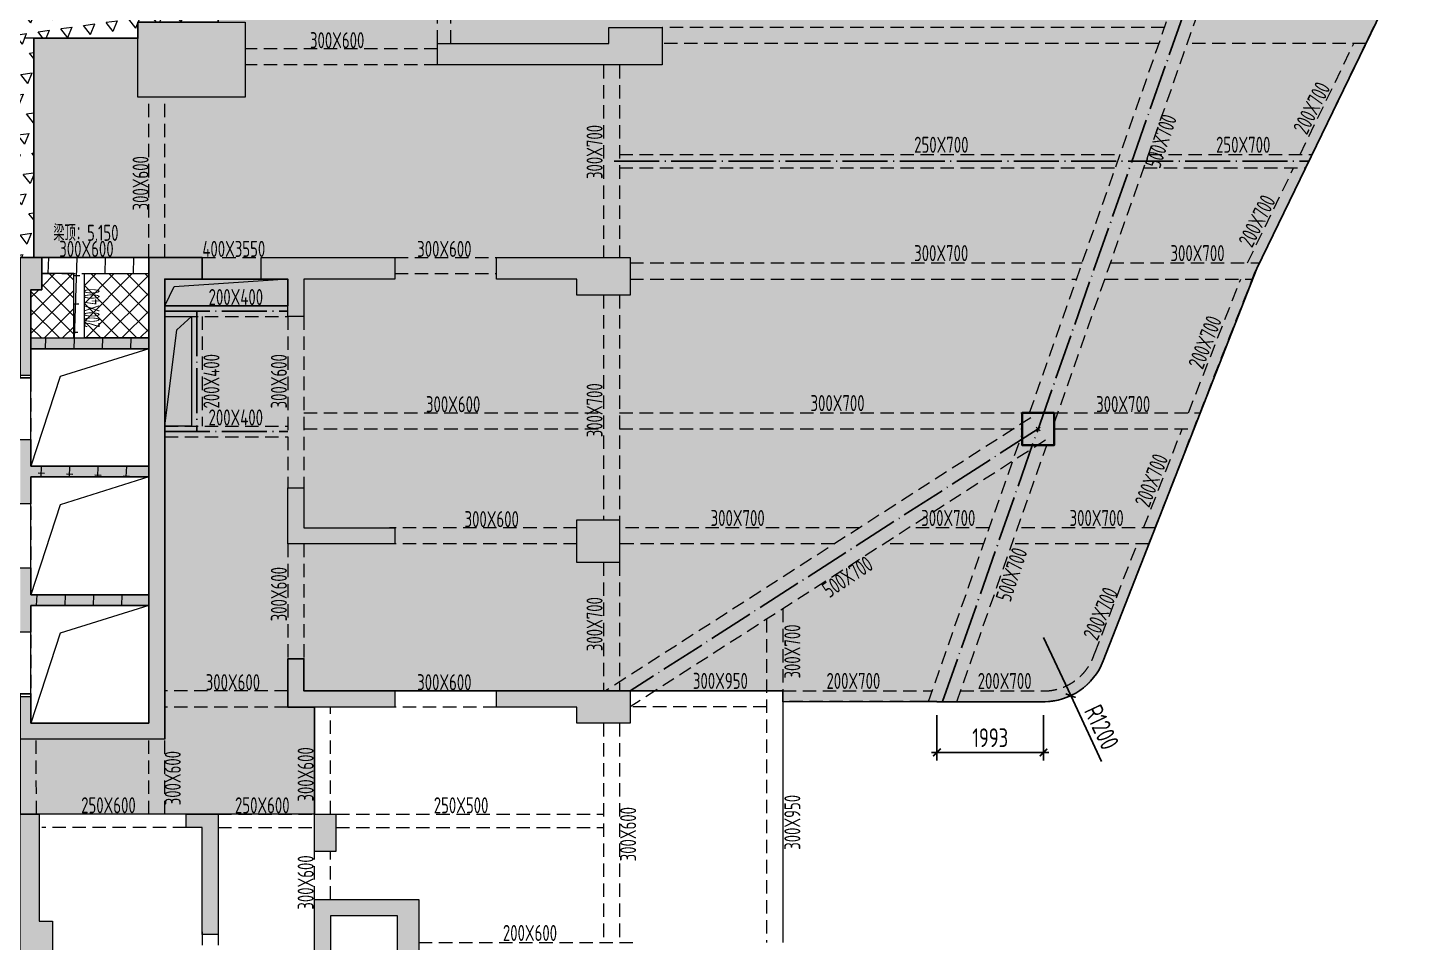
# Model space of a CAD drawing. Header units: millimetres. Extents: x 1089227 to 13101469, y 618865 to 10240562.
# Drawn here: x 7434699 to 7460434, y 5232929 to 5250029 of the extents above; entities that cross this region are included whole.
import ezdxf

# ---------------------------------------------------------------- set-up
doc = ezdxf.new("R2010")
doc.units = ezdxf.units.MM
doc.header["$LTSCALE"] = 1000
doc.header["$PDMODE"] = 3
doc.header["$PDSIZE"] = 200
doc.linetypes.add('GB_DASHDOT3', pattern=[1.0675, 0.84, -0.105, 0.0175, -0.105])
doc.linetypes.add('HIDDEN', pattern=[0.375, 0.25, -0.125])
doc.layers.get('0').update_dxf_attribs({"linetype": 'CONTINUOUS'})
doc.layers.get('Defpoints').update_dxf_attribs({"linetype": 'CONTINUOUS'})
for name, color, linetype in [('C-H', 8, 'CONTINUOUS'), ('DIM', 3, 'CONTINUOUS'), ('S-BEAM-TEXT-DD', 7, 'CONTINUOUS'), ('S-GRID-DE', 11, 'GB_DASHDOT3'), ('单形心', 4, 'CONTINUOUS'), ('降板范围', 7, 'CONTINUOUS')]:
    doc.layers.add(name, color=color, linetype=linetype)
for name, color, linetype, lineweight in [('S-BEAM-DASH', 4, 'HIDDEN', 0), ('S-BEAM-SE-DASH', 3, 'HIDDEN', 0), ('S-COLU', 30, 'CONTINUOUS', 0), ('S-HOLE', 11, 'CONTINUOUS', 0), ('S-SLAB', 160, 'CONTINUOUS', 0), ('S-SLAB-HATCH', 73, 'CONTINUOUS', 0), ('S-WALL', 31, 'CONTINUOUS', 0)]:
    doc.layers.add(name, color=color, linetype=linetype, lineweight=lineweight)
doc.styles.add('TSSD_Dimension', font='tssdeng.shx', dxfattribs={"width": 0.75, "bigfont": 'Hztxt.shx'})
doc.styles.add('TSSD_Rein', font='tssdeng.shx', dxfattribs={"width": 0.7, "bigfont": 'hztxt.shx'})
doc.dimstyles.new('TSSD_100_100', dxfattribs={"dimtxt": 350, "dimasz": 100, "dimexe": 150, "dimexo": 250, "dimgap": 100, "dimtad": 1, "dimdec": 0, "dimzin": 0, "dimdsep": 46, "dimtxsty": 'TSSD_Dimension', "dimblk": 'ARCHTICK', "dimblk1": 'ARCHTICK', "dimblk2": 'ARCHTICK', "dimcen": 0, "dimdle": 100, "dimclrt": 7, "dimadec": 0, "dimazin": 0, "dimtfac": 1, "dimtdec": 0, "dimtix": 1, "dimtmove": 2, "dimatfit": 3, "dimfxl": 0, "dimtolj": 1, "dimtzin": 0, "dimarcsym": 0})

# ---------------------------------------------------------------- blocks, each defined once
blk = doc.blocks.new('QZ-TL-0808')
at = {"layer": 'C-H'}
for points in [[(19300.02810977306, 25100.01574504562), (21300.02810977306, 25100.01574504562), (21300.02810977306, 23700.01574504562), (19300.02810977306, 23700.01574504562)], [(24900.02810977306, 24300.01574504562), (24900.02810977306, 24700.01574504562), (28100.02810977306, 24700.01574504562), (28100.02810977306, 25000.01574504562), (29100.02810977306, 25000.01574504562), (29100.02810977306, 24300.01574504562)], [(19800.02810977306, 20300.01574504562), (20500.02810977306, 20300.01574504562), (20500.02810977306, 20700.01574504562), (19500.02810977306, 20700.01574504562), (19500.02810977306, 19198.01574504562), (17300.02810977306, 19198.01574504562), (17300.02810977306, 20100.01574504562), (17500.02810977306, 20100.01574504562), (17500.02810977306, 20700.01574504562), (17100.02810977306, 20700.01574504562), (17100.02810977306, 18499.53918254562), (17300.02810977306, 18499.53918254562), (17300.02810977306, 18998.01574504562), (19500.02810977306, 18998.01574504562), (19500.02810977306, 16800.01574504562), (17300.02810977306, 16800.01574504562), (17300.02810977306, 17300.36730754562), (17100.02810977306, 17300.01574504562), (17100.02810977306, 16101.01574504562), (17300.02810977306, 16101.01574504562), (17300.02810977306, 16600.01574504562), (19500.02810977306, 16600.01574504562), (19500.02810977306, 14400.01574504562), (17300.02810977306, 14400.01574504562), (17300.02810977306, 14900.20324504562), (17100.02810977306, 14900.20324504562), (17100.02810977306, 13699.53918254562), (17300.02810977306, 13701.01574504562), (17300.02810977306, 14200.01574504562), (19500.02810977306, 14200.01574504562), (19500.02810977306, 12000.01574504562), (17300.02810977306, 12000.01574504562), (17300.02810977306, 12500.01574504562), (17100.02810977306, 12500.01574504562), (17100.02810977306, 11700.01574504562), (19800.02810977306, 11700.01574504562)], [(22100.02810977306, 19600.01574504562), (22100.02810977306, 20300.01574504562), (21600.02810977306, 20300.01574504562), (21600.02810977306, 20700.01574504562), (24100.23123477306, 20700.01574504562), (24100.23123477306, 20300.01574504562), (22400.02810977306, 20300.01574504562), (22400.02810977306, 19600.01574504562)], [(26000.02810977306, 20700.01574504562), (28500.23123477306, 20700.01574504562), (28500.23123477306, 20000.01574504562), (27500.23123477306, 20000.01574504562), (27500.23123477306, 20300.01574504562), (26000.02810977306, 20300.01574504562)], [(22100.02810977306, 15349.35949504562), (22100.02810977306, 16399.35949504562), (22400.02810977306, 16399.35949504562), (22400.02810977306, 15649.35949504562), (24100.23123477306, 15649.35949504562), (24100.23123477306, 15349.35949504562)], [(27500.23123477306, 15800.35949504562), (28300.23123477306, 15800.35949504562), (28300.23123477306, 15000.35949504562), (27500.23123477306, 15000.35949504562)], [(22100.02810977306, 12300.01574504562), (22100.02810977306, 13200.01574504562), (22400.02810977306, 13200.01574504562), (22400.02810977306, 12600.01574504562), (24100.23123477306, 12600.01574504562), (24100.23123477306, 12300.01574504562)], [(26000.23123477306, 12600.01574504562), (28500.23123477306, 12600.01574504562), (28500.23123477306, 12000.01574504562), (27500.23123477306, 12000.01574504562), (27500.23123477306, 12300.01574504562), (26000.23123477306, 12300.01574504562)], [(17700.02810977306, 8300.031370045617), (17450.02810977306, 8300.031370045617), (17450.02810977306, 10299.92980754562), (17100.02810977306, 10299.92980754562), (17100.02810977306, 7600.031370045617), (17700.02810977306, 7600.031370045617)], [(20200.02810977306, 10049.89074504562), (20200.02810977306, 10299.89074504562), (20800.02810977306, 10299.89074504562), (20800.02810977306, 8050.031370045617), (20500.02810977306, 8050.031370045617), (20500.02810977306, 10049.89074504562)], [(22600.02810977306, 10299.89074504562), (23000.02810977306, 10299.89074504562), (23000.02810977306, 9599.890745045617), (22600.02810977306, 9599.890745045617)], [(22600.02810977306, 8700.031370045617), (24550.05935977306, 8700.031370045617), (24550.05935977306, 7700.031370045617), (24150.05935977306, 7700.031370045617), (24150.05935977306, 8400.031370045617), (22900.02810977306, 8400.031370045617), (22900.02810977306, 5900.031370045617), (22600.02810977306, 5900.031370045617)]]:
    blk.add_hatch(color=256, dxfattribs=at).paths.add_polyline_path(points)
at = {"layer": 'S-WALL'}
for points in [[(19300.02810977306, 25100.01574504562), (21300.02810977306, 25100.01574504562), (21300.02810977306, 23700.01574504562), (19300.02810977306, 23700.01574504562)], [(27500.23123477306, 15800.35949504562), (28300.23123477306, 15800.35949504562), (28300.23123477306, 15000.35949504562), (27500.23123477306, 15000.35949504562)], [(22600.02810977306, 10299.89074504562), (23000.02810977306, 10299.89074504562), (23000.02810977306, 9599.890745045617), (22600.02810977306, 9599.890745045617)]]:
    blk.add_lwpolyline(points, close=True, dxfattribs=at)
for points in [[(24900.02810977306, 24300.01574504562), (24900.02810977306, 24700.01574504562), (28100.02810977306, 24700.01574504562), (28100.02810977306, 25000.01574504562), (29100.02810977306, 25000.01574504562), (29100.02810977306, 24300.01574504562), (24900.02810977306, 24300.01574504562)], [(17100.02810977306, 17300.01574504562), (17300.02810977306, 17300.36730754562), (17300.02810977306, 16800.01574504562), (19500.02810977306, 16800.01574504562), (19500.02810977306, 18998.01574504562), (17300.02810977306, 18998.01574504562), (17300.02810977306, 18499.53918254562), (17100.02810977306, 18499.53918254562)], [(17100.02810977306, 20700.01574504562), (17500.02810977306, 20700.01574504562), (17500.02810977306, 20100.01574504562), (17300.02810977306, 20100.01574504562), (17300.02810977306, 19198.01574504562), (19500.02810977306, 19198.01574504562), (19500.02810977306, 20700.01574504562), (20500.02810977306, 20700.01574504562), (20500.02810977306, 20300.01574504562), (19800.02810977306, 20300.01574504562), (19800.02810977306, 11700.01574504562), (17100.02810977306, 11700.01574504562)], [(17100.02810977306, 12500.01574504562), (17300.02810977306, 12500.01574504562), (17300.02810977306, 12000.01574504562), (19500.02810977306, 12000.01574504562), (19500.02810977306, 14200.01574504562), (17300.02810977306, 14200.01574504562), (17300.02810977306, 13701.01574504562), (17100.02810977306, 13699.53918254562)], [(17100.02810977306, 14900.20324504562), (17300.02810977306, 14900.20324504562), (17300.02810977306, 14400.01574504562), (19500.02810977306, 14400.01574504562), (19500.02810977306, 16600.01574504562), (17300.02810977306, 16600.01574504562), (17300.02810977306, 16101.01574504562), (17100.02810977306, 16101.01574504562)], [(22100.02810977306, 19600.01574504562), (22100.02810977306, 20300.01574504562), (21600.02810977306, 20300.01574504562), (21600.02810977306, 20700.01574504562), (24100.23123477306, 20700.01574504562), (24100.23123477306, 20300.01574504562), (22400.02810977306, 20300.01574504562), (22400.02810977306, 19600.01574504562), (22100.02810977306, 19600.01574504562)], [(26000.02810977306, 20700.01574504562), (28500.23123477306, 20700.01574504562), (28500.23123477306, 20000.01574504562), (27500.23123477306, 20000.01574504562), (27500.23123477306, 20300.01574504562), (26000.02810977306, 20300.01574504562), (26000.02810977306, 20700.01574504562)], [(22100.02810977306, 15349.35949504562), (22100.02810977306, 16399.35949504562), (22400.02810977306, 16399.35949504562), (22400.02810977306, 15649.35949504562), (24100.23123477306, 15649.35949504562), (24100.23123477306, 15349.35949504562), (22100.02810977306, 15349.35949504562)], [(22100.02810977306, 12300.01574504562), (22100.02810977306, 13200.01574504562), (22400.02810977306, 13200.01574504562), (22400.02810977306, 12600.01574504562), (24100.23123477306, 12600.01574504562), (24100.23123477306, 12300.01574504562), (22100.02810977306, 12300.01574504562)], [(26000.23123477306, 12600.01574504562), (28500.23123477306, 12600.01574504562), (28500.23123477306, 12000.01574504562), (27500.23123477306, 12000.01574504562), (27500.23123477306, 12300.01574504562), (26000.23123477306, 12300.01574504562), (26000.23123477306, 12600.01574504562)], [(17100.02810977306, 10299.92980754562), (17450.02810977306, 10299.92980754562), (17450.02810977306, 8300.031370045617), (17700.02810977306, 8300.031370045617), (17700.02810977306, 7600.031370045617), (17100.02810977306, 7600.031370045617), (17100.02810977306, 10299.89074504562)], [(20200.02810977306, 10049.89074504562), (20200.02810977306, 10299.89074504562), (20800.02810977306, 10299.89074504562), (20800.02810977306, 8050.031370045617), (20500.02810977306, 8050.031370045617), (20500.02810977306, 10049.89074504562), (20200.02810977306, 10049.89074504562), (20200.02810977306, 10299.89074504562)], [(22600.02810977306, 8700.031370045617), (24550.05935977306, 8700.031370045617), (24550.05935977306, 7700.031370045617), (24150.05935977306, 7700.031370045617), (24150.05935977306, 8400.031370045617), (22900.02810977306, 8400.031370045617), (22900.02810977306, 5900.031370045617), (22600.02810977306, 5900.031370045617), (22600.02810977306, 8700.031370045617)]]:
    blk.add_lwpolyline(points, dxfattribs=at)
blk = doc.blocks.new('BANWANG_XINGXIN')
at = {"color": 0}
for points in [[(0.7071067811921239, 0.707106781177572), (-0.7071067811921239, -0.7071067811848479)], [(-0.7071067811921239, 0.707106781177572), (0.7071067811921239, -0.7071067811848479)]]:
    blk.add_lwpolyline(points, dxfattribs=at)
blk = doc.blocks.new('1F柱网-0808')
at = {"layer": 'S-COLU', "lineweight": 35}
blk.add_lwpolyline([(181304.3172067581, 166253.9935651682), (180704.3172067562, 166253.9935651682), (180704.3172067562, 165653.9935651682), (181304.3172067581, 165653.9935651682)], close=True, dxfattribs=at)
blk.add_blockref('QZ-TL-0808', (144880.3964356007, 148456.8497164641))
at = {"layer": '单形心', "xscale": 50, "yscale": 50, "zscale": 50}
blk.add_blockref('BANWANG_XINGXIN', (181004.3172067571, 165953.9935651692), dxfattribs=at)
blk = doc.blocks.new('2FJGBZ')
at = {"layer": 'S-SLAB-HATCH'}
h = blk.add_hatch(dxfattribs=at)
h.set_pattern_fill('FLEX', color=256, scale=50)
h.set_pattern_definition([(0, (-6326317.142432513, 1683260.446538338), (0, 317.5), [317.5, -317.5]), (45, (-6325999.642432513, 1683260.446538338), (2.220446049250313e-14, 317.5001371409153), [79.375, -290.263, 79.375, -449.013])])
edge = h.paths.add_edge_path()
edge.add_line((162230.4245430138, 169156.9530839361), (162230.4264998455, 173258.125932659))
edge.add_line((162230.4264998455, 173258.125932659), (164180.4207143439, 173258.0883259363))
edge.add_line((164180.4207143439, 173258.0883259363), (164180.4187597064, 173556.8654615087))
edge.add_line((164180.4187597064, 173556.8654615087), (165681.0091462238, 173556.8654615087))
edge.add_line((165681.0091462238, 173556.8654615087), (165680.4245492853, 178956.8654615087))
edge.add_line((165680.4245492853, 178956.8654615087), (165380.4245431814, 178956.9056094894))
edge.add_line((165380.4245431814, 178956.9056094894), (165381.0090917032, 179256.8898688648))
edge.add_line((165381.0090917032, 179256.8898688648), (165380.4245453691, 185056.8654615274))
edge.add_line((165380.4245453691, 185056.8654615274), (165880.2437342294, 185056.8654615274))
edge.add_line((165880.2437342294, 185056.8654615274), (165880.2437342294, 185456.8654615087))
edge.add_line((165880.2437342294, 185456.8654615087), (165880.4231809434, 185856.8683600016))
edge.add_line((165880.4231809434, 185856.8683600016), (166580.4231885485, 185856.8654615106))
edge.add_line((166580.4231885485, 185856.8654615106), (169679.5182953691, 185856.8654615106))
edge.add_line((169679.5182953691, 185856.8654615106), (169680.424545371, 187081.8654570924))
edge.add_line((169680.424545371, 187081.8654570924), (189563.1251764614, 187081.8654310293))
edge.add_arc((189563.1251764614, 186381.8654310293), 700, 0, 90, ccw=False)
edge.add_line((190263.1251764614, 186381.8654310293), (190261.1386369616, 179621.8685087003))
edge.add_line((190261.1386369616, 179621.8685087003), (185090.4928222662, 168953.0217371397))
edge.add_line((185090.4928222662, 168953.0217371397), (182222.3972696383, 161619.7759539122))
edge.add_arc((181104.831717914, 162056.8654615544), 1200.000000038212, 270.00010095286393, 338.6391042129307, ccw=False)
edge.add_line((181104.8338322658, 160856.8654615181), (179111.1296080668, 160856.8654615236))
edge.add_line((179111.1296080668, 160856.8654615236), (179111.1296080668, 160858.3748085452))
edge.add_line((179111.1296080668, 160858.3748085452), (178611.1296080668, 160858.3748085452))
edge.add_line((178611.1296080668, 160858.3748085452), (178611.1296080668, 160858.8898769757))
edge.add_line((178611.1296080668, 160858.8898769757), (176230.4245448699, 160856.8654615274))
edge.add_line((176230.4245448699, 160856.8654615274), (176230.4245453179, 161058.1430782126))
edge.add_line((176230.4245453179, 161058.1430782126), (170881.9935069764, 161058.2395215826))
edge.add_line((170881.9935069764, 161058.2395215826), (167281.7903819764, 161058.2395215826))
edge.add_line((167281.7903819764, 161058.2395215826), (167280.4245453607, 161658.2395215826))
edge.add_line((167280.4245453607, 161658.2395215826), (166980.4245453738, 161656.8654649276))
edge.add_line((166980.4245453738, 161656.8654649276), (166980.4245453738, 160756.8654615087))
edge.add_line((166980.4245453738, 160756.8654615087), (167480.4245453607, 160756.8654615087))
edge.add_line((167480.4245453607, 160756.8654615087), (167480.4245452816, 158756.8654615311))
edge.add_line((167480.4245452816, 158756.8654615311), (161981.7903819764, 158758.1535840826))
edge.add_line((161981.7903819764, 158758.1535840826), (161981.7903819764, 160158.2395215826))
edge.add_line((161981.7903819764, 160158.2395215826), (164681.7903819764, 160162.2754389001))
edge.add_line((164681.7903819764, 160162.2754389001), (164681.7903819764, 168756.8654615087))
edge.add_line((164681.7903819764, 168756.8654615087), (165381.7903819764, 168758.2395215826))
edge.add_line((165381.7903819764, 168758.2395215826), (165381.7903819764, 169158.2395215826))
edge.add_line((165381.7903819764, 169158.2395215826), (162230.4245430138, 169156.9530839361))
h.paths.add_polyline_path([(184966.7470941683, 186785.1691450197), (181863.1251849467, 186785.1719805058), (181863.1251849476, 181181.8657834968), (184963.2499690335, 181181.8651306303)], flags=16)
h.paths.add_polyline_path([(187362.3758535068, 184581.8658074737), (187363.1251848089, 186783.1101301825), (185166.7458480513, 186783.1101301825), (185165.9965167493, 184581.8658074737)], flags=16)
h = blk.add_hatch(dxfattribs=at)
h.set_pattern_fill('TRIANG', color=256, scale=150, angle=8.000000382063126)
h.set_pattern_definition([(68.00000038206312, (-5457252.862163493, 1932872.457228946), (-263.887819875215, 337.7610742784883), [214.3124999999932, -214.3124999999932]), (128.0000003820631, (-5457252.862163493, 1932872.457228946), (-424.4535806723011, -59.65301862198404), [214.3125, -214.3125]), (8.000000382063126, (-5457384.806139691, 1933041.337961593), (160.5657607970861, 397.4140929004726), [214.3125, -214.3125])])
h.paths.add_polyline_path([(155530.3932953738, 179256.8898688648), (165381.0090917032, 179256.8898688648), (165381.0090917032, 178956.8654615087), (165680.4245492853, 178956.8654615087), (165681.0091462238, 173556.8654615087), (164180.4245453738, 173556.8654615087), (164180.4264996471, 173258.1071292423), (162230.4264994813, 173258.1071292423), (162230.4245430138, 169156.9530839361), (161981.0090877451, 169156.8654615087), (161980.4245453607, 168856.8898616945), (159380.4245453626, 168856.8898616945), (159380.4245453626, 169156.8654615087), (157930.4245453607, 169156.8654615255), (157930.5036317538, 173258.2320024753), (155530.4265004555, 173258.2320024753), (155530.4245453738, 173556.8810865087), (155230.3932953738, 173556.8810865097), (155230.3932953738, 178956.8810865087), (155530.3932953738, 178956.8810865087)])
h = blk.add_hatch(dxfattribs=at)
h.set_pattern_fill('橡胶', color=256, scale=150, angle=8.000000382063126)
h.set_pattern_definition([(88.00000038208462, (-21741.68592756614, -30030.15369624831), (-530.0070373555445, 18.50825004176363), []), (178.0000003820846, (-21131.11317264009, -29460.78538348339), (-18.50825004176363, -530.0070373555445), [120, -410.3301])])
h.paths.add_polyline_path([(161980.4245453589, 158756.7404615087), (159381.4485370591, 158759.6393803032), (159381.4622111525, 159106.8810848081), (156280.4245453738, 159106.8810865087), (156280.4245453738, 169156.8898616945), (159380.4245453626, 169156.8654615087), (159381.4622111525, 168856.8898616945), (161980.9954122379, 168856.8898616945), (161981.0090861525, 166907.3888973081), (162180.4245453738, 166907.3888973081), (162180.4245453738, 168556.8898616945), (162381.0090861525, 168556.8898616945), (162381.0090861525, 169156.4341879245), (164381.0516270678, 169156.4588416694), (164380.4245453738, 160456.8654615087), (162180.4245453738, 160456.8654615087), (162180.4245453738, 161006.8654615087), (161980.4245453738, 161006.8654615087)])
h.paths.add_polyline_path([(157930.4245457165, 168106.8654616419), (156681.0090875607, 168106.8654617304), (156680.4245453579, 168806.8654615087), (157030.4245453738, 168806.8654615087), (157031.7903819764, 168856.8898616945), (157631.7903819764, 168856.9003713932), (157630.4245453738, 168806.8654615087), (157930.4245453579, 168806.8654615087)], flags=16)
h.paths.add_polyline_path([(158130.4251579512, 168806.8654615087), (158981.4622125626, 168806.8654615087), (158981.4622125626, 168556.8898616945), (159181.4622125626, 168556.8898616945), (159181.4622125942, 168106.8654616419), (158130.4245457165, 168106.8654616419)], flags=16)
h.paths.add_polyline_path([(159181.4622127693, 160006.8654624475), (156681.0371949859, 160006.8654624475), (156681.0371949859, 167906.8654616419), (159181.4622127693, 167906.8654616419)], flags=16)
h.paths.add_polyline_path([(162980.4245322309, 168856.7241105186), (162380.4247507527, 168856.9056023182), (162380.4247507527, 168556.9056023182), (162180.4245453738, 168556.8654615087), (162180.4245453738, 167654.8654615087), (162980.4245430212, 167654.8654615087)], flags=16)
h.paths.add_polyline_path([(164381.0371950157, 167654.8812021343), (163180.4245473128, 167654.8812021343), (163180.4245473128, 168856.890113554), (164381.0371951498, 168856.890113554)], flags=17)
h.paths.add_polyline_path([(162180.4245453738, 167454.8654615087), (164380.4245453738, 167454.8654615087), (164380.4245453738, 165256.8654615087), (162180.4245453738, 165256.8898725575)], flags=17)
h.paths.add_polyline_path([(162180.4245453738, 165056.8898725575), (164380.4245453738, 165056.8654615087), (164380.4245453738, 162856.8654615087), (162180.4245453738, 162856.8654615087)], flags=16)
h.paths.add_polyline_path([(162180.4245453738, 162656.8654615087), (164380.4245453738, 162656.8654615087), (164380.4245453738, 160456.8654615087), (162180.4245453738, 160456.8654615087)], flags=16)
h.paths.add_polyline_path([(156681.0090877684, 159106.8810856035), (159181.4622126622, 159106.8810856035), (159181.4622127172, 159807.9022178873), (156681.0090878233, 159807.9022178873)], flags=17)
h = blk.add_hatch(dxfattribs=at)
h.set_pattern_fill('ANSI37', color=256, scale=150)
h.set_pattern_definition([(45, (-3826422.047539747, -234037.8720664503), (-168.3798022700466, 168.3798022700466), []), (135, (-3826422.047539747, -234037.8720664503), (-168.3798022700466, -168.3798022700466), [])])
h.paths.add_polyline_path([(162980.4245322309, 168856.7241105186), (162380.4247507527, 168856.9056023182), (162380.4247507527, 168556.9056023182), (162180.4245453738, 168556.8654615087), (162180.4245453738, 167654.8654615087), (162980.4245430212, 167654.8654615087)])
h = blk.add_hatch(dxfattribs=at)
h.set_pattern_fill('ANSI37', color=256, scale=150)
h.set_pattern_definition([(45, (-3819922.632079995, -234037.8718145909), (-168.3798022700466, 168.3798022700466), []), (135, (-3819922.632079995, -234037.8718145909), (-168.3798022700466, -168.3798022700466), [])])
h.paths.add_polyline_path([(164381.0371950157, 167654.8812021343), (163180.4245473128, 167654.8812021343), (163180.4245473128, 168856.890113554), (164381.0371951498, 168856.890113554)])
at = {"layer": 'S-BEAM-DASH'}
for p, q in [((169780.4245453738, 173156.8654615087), (169780.4245438594, 178956.8898684988)), ((170030.4245453738, 173156.8654615739), (170030.4245438594, 178956.889868564)), ((180844.5124606816, 166253.9935651682), (184272.3181924298, 176039.299400623)), ((181304.3172067581, 166054.2068630373), (184725.1613028236, 175819.6394210644)), ((183367.6881271247, 173456.8654619167), (173981.1220018789, 173456.8654615087)), ((164179.0216731047, 173258.0883529177), (155529.0216731047, 173258.2551729791)), ((162230.4245430138, 169156.9530839361), (162230.4245452071, 173156.773561189)), ((169781.0090858378, 173056.8898581257), (166181.0090917014, 173056.8898581257)), ((183262.5977255739, 173156.865461912), (173981.122001892, 173156.8654615087)), ((187131.8754019234, 173156.8654620806), (183792.3880208302, 173156.8654619362)), ((169781.0090858378, 172756.8898581257), (166181.0090917014, 172756.8898581257)), ((172881.2123688776, 172756.9530805042), (172881.2123688776, 169156.8898616945)), ((173181.2123688776, 172756.9530805042), (173181.2123688776, 169156.8898616945)), ((164381.0371944681, 169156.8477043342), (164381.0371650327, 172156.8898581248)), ((164681.0371944681, 169156.8477072781), (164681.0371650327, 172156.8898610687)), ((173181.2129125185, 171081.9214710984), (182535.727816646, 171081.8807871472)), ((183065.5173047576, 171081.8784830263), (186122.2346515469, 171081.8651889814)), ((173181.2118252367, 170831.9214711003), (182448.1526154419, 170831.8811680181)), ((182977.9421035526, 170831.8788638981), (186001.0726593742, 170831.8657159265)), ((162381.0090877432, 169156.8898616945), (164381.0090877619, 169156.8898614533)), ((165381.009088533, 169156.8898725547), (166480.4245453738, 169156.8654615087)), ((168980.6276703738, 169156.8654615087), (170880.4245453738, 169156.8898655074)), ((162381.0090877069, 168856.8898616945), (164381.0090877255, 168856.8898614533)), ((168980.6315240487, 168856.8654615339), (170880.4283990487, 168856.8898655325)), ((173381.2122127451, 169056.8898616945), (181826.3707850194, 169056.8898616945)), ((182356.1610802654, 169056.8898616936), (185140.8324039485, 169056.8898616945)), ((165382.3749251356, 168758.2639326276), (166481.7903819764, 168758.2395215826)), ((173381.2122127451, 168756.8898616945), (181721.2803834714, 168756.8898616945)), ((182251.0706787175, 168756.8898616945), (185013.7839574171, 168756.8898616945)), ((172881.2123688757, 168456.8654615087), (172881.2123688757, 164258.5832715826)), ((173181.2123688757, 168456.8654615087), (173181.9935069764, 164258.5832715826)), ((164681.7903819764, 168256.8654615292), (166981.7903819764, 168256.8654615292)), ((164681.7903819764, 168056.8654615292), (166981.7903819764, 168056.8654615292)), ((165180.4245452555, 168056.8654565699), (165180.4245442888, 166006.8654612927)), ((165380.4245452555, 168056.8654564749), (165380.4245442888, 166006.8654611977)), ((166980.4245453738, 168056.8652425809), (166980.4245438632, 164856.209211627)), ((167280.4245468844, 168056.8652424626), (167280.4245453738, 164856.2092115087)), ((162180.4245453738, 166907.4113569325), (162180.4245453738, 165807.2433881825)), ((167280.4245460322, 166253.9935651692), (172881.2123688757, 166253.9935651682)), ((173181.6222382206, 166253.9935651682), (180704.3172067562, 166253.9935651682)), ((181304.3172067581, 166253.9935651682), (184016.5314385612, 166253.9935651682)), ((164681.7903819764, 166006.8654615274), (166980.4245444061, 166006.8654604424)), ((180869.2345128469, 166164.3567411425), (172917.5198696516, 161058.2395215826)), ((164681.7903818814, 165806.8654615274), (166980.4245443111, 165806.8654604424)), ((167280.4245458907, 165953.9935651682), (172881.2123688748, 165953.9935651682)), ((173181.6780566284, 165953.9935651682), (180704.3172067562, 165953.9935651682)), ((181139.3999006674, 165743.630389194), (173381.9935069764, 160762.2863466423)), ((178954.08873556, 160857.4291865081), (180704.3172067562, 165853.7802673038)), ((181304.3172067581, 165953.9935651682), (183917.5470876629, 165953.9935651682)), ((179483.8303917991, 160857.290337462), (181164.1219528308, 165653.9935651682)), ((162180.4245453738, 164507.3830396337), (162180.4245453738, 163407.0529615087)), ((172381.9935069764, 164106.2338384455), (168881.2122125626, 164106.2338384455)), ((177664.1365256347, 164106.2338384455), (173180.6276703738, 164106.2338384455)), ((180092.1493536439, 164106.2338384455), (178589.4956251765, 164106.2338384455)), ((183194.8723524641, 164106.2338384455), (180621.9396488899, 164106.2338384455)), ((166980.4245243501, 163806.2094276203), (166980.4245453738, 161656.8654649276)), ((167280.4245243501, 163806.2094305549), (167280.4245453738, 161656.8654678622)), ((172381.9935069764, 163806.2338384455), (168881.2122125626, 163806.2338384455)), ((177196.9489758043, 163806.2338384455), (173180.6276703738, 163806.2338384455)), ((179987.058952095, 163806.2338384455), (178122.3080753461, 163806.2338384455)), ((183073.5258492734, 163806.2338384455), (180516.849247341, 163806.2338384446)), ((172881.2124068849, 163458.5832715826), (172881.2124068849, 161056.8898730623)), ((173181.2124068849, 163457.2092115087), (173181.2124068849, 161056.8898730623)), ((175930.4245953532, 162398.7369044311), (175930.4243992148, 156356.90274987)), ((176230.424601607, 162591.3790283669), (176230.4245517924, 161056.8654615264)), ((162180.4245453738, 162107.3888990087), (162180.4245453738, 161006.8654615087)), ((166980.4245453738, 161056.8654615087), (164680.5374569036, 161056.8654615087)), ((170880.6276703738, 161056.8654615087), (168980.6276703719, 161056.8654615097)), ((181104.8317179475, 160856.8654615162), (176230.4245453412, 160858.1430782126)), ((176230.4245518334, 161058.1430782117), (179024.1425711624, 161057.4108249005)), ((179553.8842274025, 161057.2719758553), (181104.8317179475, 161056.8654615162)), ((166980.4245453738, 160756.8654615087), (164680.5374569036, 160756.8654615087)), ((167481.0090831593, 158756.7598296413), (167480.424545371, 160756.8654615087)), ((167781.009070348, 158756.8475056756), (167780.4245325588, 160756.9531375431)), ((170880.6276703738, 160756.8654615087), (168980.6276703719, 160756.8654615097)), ((175930.3983346354, 160758.2217137758), (173381.1860018559, 160758.8898804104)), ((172881.207511791, 160458.2395215826), (172881.002440488, 156356.9352412103)), ((173181.2075121664, 160458.2395215826), (173181.0024401136, 156356.9202407654)), ((162280.4245192148, 158756.8657084135), (162279.8399814256, 160156.9907084135)), ((164381.009057018, 158756.7404615087), (164380.4245192297, 160156.8654615087)), ((164681.009030873, 158756.8657084135), (164680.4244930856, 160156.9907084135)), ((165081.0134765431, 158756.7598296413), (162381.0090875626, 158756.7598296413)), ((165681.009085279, 158756.7598296413), (167481.0090831593, 158756.7598296413)), ((167881.0090831593, 158756.7598296413), (172881.122422779, 158756.5098165525)), ((165081.0134765431, 158506.7598296413), (162381.0090875626, 158506.7598296413)), ((165681.009085279, 158506.7598296413), (167481.0090831593, 158506.7598296413)), ((167880.9965827884, 158506.7598299542), (172881.1099224081, 158506.5098168654)), ((167481.0090831593, 157156.9027401311), (167481.0090831593, 158056.7598296413)), ((167781.0090831593, 157156.9027401311), (167781.0090831593, 158056.7598296413)), ((165381.009085279, 156556.9026952321), (165381.0107459966, 149556.9062040355)), ((165681.009085279, 156556.9027664056), (165681.0107459966, 149556.9062884282)), ((169431.0507227741, 156357.107743918), (173531.0047501829, 156356.9027401311))]:
    blk.add_line(p, q, dxfattribs=at)
at = {"layer": 'S-BEAM-DASH', "linetype": 'Continuous'}
for p, q in [((173381.2122125644, 161058.8898769757), (176230.4245518334, 161058.1430782126)), ((176230.4245517924, 161056.8654615264), (176230.4243992148, 156356.9027401311))]:
    blk.add_line(p, q, dxfattribs=at)
at = {"layer": 'S-BEAM-SE-DASH'}
for p, q in [((162980.4245430212, 167654.8654615087), (162980.4245476853, 168856.9056023182)), ((163180.4245430212, 167654.8654607327), (163180.4245476853, 168856.90560154218))]:
    blk.add_line(p, q, dxfattribs=at)
for points in [[(181104.8317179475, 160856.8654615162, 0.3248482111787543), (182246.0035900511, 161685.7499022661), (185047.2390864138, 168863.7741853548), (190261.1375605576, 179626.4159503868)], [(181104.8317179475, 161056.8654615162, 0.3263703138888109), (182057.4962871112, 161752.842076459), (182858.835717679, 163806.2338384455)]]:
    blk.add_lwpolyline(points, format="xyb", dxfattribs=at)
for points in [[(185899.5478307549, 171081.866157474), (186904.769034273, 173156.8654620703)], [(184918.5599795152, 169056.8898616945), (185778.4370569577, 170831.8666841965)], [(183814.0778793991, 166253.9935651682), (184790.8371759728, 168756.8898616945)], [(182975.9111991432, 164106.2338384455), (183697.002397934, 165953.9935651682)]]:
    blk.add_lwpolyline(points, dxfattribs=at)
at = {"layer": 'S-GRID-DE'}
for p, q in [((179218.9595636819, 160857.359761985), (184581.9372537909, 176166.9720893139)), ((173080.4245453756, 170956.8654615162), (186061.2248391006, 170956.8654615162)), ((164681.7903819764, 168156.8654615292), (166981.7903819764, 168156.8654615292)), ((165280.4245453039, 168156.8654615292), (165280.4245442413, 165906.8654612452)), ((164681.7903819289, 165906.8654615274), (166980.4245443586, 165906.8654604424)), ((181004.3172067571, 165953.9935651682), (173381.2122125644, 161058.8898769757))]:
    blk.add_line(p, q, dxfattribs=at)
at = {"layer": 'S-HOLE'}
for points in [[(164680.4245453598, 168256.8654590081), (164854.9376188042, 168614.849116683), (166981.7903819764, 168758.2395215826)], [(164680.4245453598, 166006.8654583646), (164907.6251847064, 167803.8748087147), (165180.4245442888, 168056.8654556731)], [(164380.4245453738, 167454.8654615087), (162724.0144595038, 166935.4175429298), (162180.4245453738, 165256.8898725575)], [(164380.4245453738, 165056.8654615087), (162724.0144595038, 164537.4175429298), (162180.4245453738, 162856.8654615087)], [(164380.4245453738, 162656.8654615087), (162724.0144595038, 162137.4175429298), (162180.4245453738, 160456.8654615087)]]:
    blk.add_lwpolyline(points, dxfattribs=at)
for points in [[(164681.7903819764, 168056.8654615292), (165180.4245442888, 168056.8654615292), (165180.4245442888, 166006.8654612917), (164681.7903819764, 166006.8654612917)], [(162180.4245453738, 167454.8654615087), (164380.4245453738, 167454.8654615087), (164380.4245453738, 165256.8654615087), (162180.4245453738, 165256.8898725575)], [(162180.4245453738, 165056.8898725575), (164380.4245453738, 165056.8654615087), (164380.4245453738, 162856.8654615087), (162180.4245453738, 162856.8654615087)], [(162180.4245453738, 162656.8654615087), (164380.4245453738, 162656.8654615087), (164380.4245453738, 160456.8654615087), (162180.4245453738, 160456.8654615087)]]:
    blk.add_lwpolyline(points, close=True, dxfattribs=at)
at = {"layer": 'S-SLAB'}
for points in [[(162980.4245322309, 168856.7241105186), (162380.4247507527, 168856.9056023182), (162380.4247507527, 168556.9056023182), (162180.4245453738, 168556.8654615087), (162180.4245453738, 167654.8654615087), (162980.4245430212, 167654.8654615087)], [(164381.0371950157, 167654.8812021343), (163180.4245473128, 167654.8812021343), (163180.4245473128, 168856.890113554), (164381.0371951498, 168856.890113554)]]:
    blk.add_lwpolyline(points, close=True, dxfattribs=at)
at = {"layer": '降板范围'}
for points in [[(190261.1386369616, 179621.8685087003), (185090.4928222662, 168953.0217371397), (182222.3972696383, 161619.7759539122, -0.3087820826352377), (181104.8338322658, 160856.8654615181), (179111.1296080668, 160856.8654615236), (179111.1296080668, 160858.3748085452), (178611.1296080668, 160858.3748085452), (178611.1296080668, 160858.8898769757), (176230.4245448699, 160856.8654615274), (176230.4245453179, 161058.1430782126), (170881.9935069764, 161058.2395215826), (167281.7903819764, 161058.2395215826), (167280.4245453607, 161658.2395215826), (166980.4245453738, 161656.8654649276), (166980.4245453738, 160756.8654615087), (167480.4245453607, 160756.8654615087), (167480.4245452816, 158756.8654615311), (161981.7903819764, 158758.1535840826)], [(161981.7903819764, 160158.2395215826), (164681.7903819764, 160162.2754389001), (164681.7903819764, 168756.8654615087), (165381.7903819764, 168758.2395215826), (165381.7903819764, 169158.2395215826), (162230.4245430138, 169156.9530839361), (162230.4264998455, 173258.125932659), (164180.4207143439, 173258.0883259363), (164180.4187597064, 173556.8654615087), (165681.0091462238, 173556.8654615087), (165680.4245492853, 178956.8654615087), (165380.4245431814, 178956.9056094894), (165381.0090917032, 179256.8898688648), (165380.4245453691, 185056.8654615274), (165880.2437342294, 185056.8654615274), (165880.2437342294, 185456.8654615087), (165880.4231809434, 185856.8683600016), (166580.4231885485, 185856.8654615106), (169679.5182953691, 185856.8654615106), (169680.424545371, 187081.8654570924), (189563.1251764614, 187081.8654310293, -0.414213562373095)]]:
    blk.add_lwpolyline(points, format="xyb", dxfattribs=at)
for points in [[(155530.3932953738, 179256.8898688648), (165381.0090917032, 179256.8898688648), (165381.0090917032, 178956.8654615087), (165680.4245492853, 178956.8654615087), (165681.0091462238, 173556.8654615087), (164180.4245453738, 173556.8654615087), (164180.4264996471, 173258.1071292423), (162230.4264994813, 173258.1071292423), (162230.4245430138, 169156.9530839361), (161981.0090877451, 169156.8654615087), (161980.4245453607, 168856.8898616945), (159380.4245453626, 168856.8898616945), (159380.4245453626, 169156.8654615087), (157930.4245453607, 169156.8654615255), (157930.5036317538, 173258.2320024753), (155530.4265004555, 173258.2320024753), (155530.4245453738, 173556.8810865087), (155230.3932953738, 173556.8810865097), (155230.3932953738, 178956.8810865087), (155530.3932953738, 178956.8810865087)], [(161980.4245453589, 158756.7404615087), (159381.4485370591, 158759.6393803032), (159381.4622111525, 159106.8810848081), (156280.4245453738, 159106.8810865087), (156280.4245453738, 169156.8898616945), (159380.4245453626, 169156.8654615087), (159381.4622111525, 168856.8898616945), (161980.9954122379, 168856.8898616945), (161981.0090861525, 166907.3888973081), (162180.4245453738, 166907.3888973081), (162180.4245453738, 168556.8898616945), (162381.0090861525, 168556.8898616945), (162381.0090861525, 169156.4341879245), (164381.0516270678, 169156.4588416694), (164380.4245453738, 160456.8654615087), (162180.4245453738, 160456.8654615087), (162180.4245453738, 161006.8654615087), (161980.4245453738, 161006.8654615087)], [(164681.7903819764, 168756.8654615087), (166980.4245453738, 168756.8654615087), (166980.4245453738, 168256.8654615292), (164681.7903819764, 168256.8654615292)]]:
    blk.add_lwpolyline(points, close=True, dxfattribs=at)
blk.add_blockref('1F柱网-0808', (0, 0))
blk = doc.blocks.new('ljm2')
at = {"layer": 'S-BEAM-TEXT-DD', "style": 'TSSD_Rein', "width": 0.7}
for s, p in [('300X600', (37265.64657076076, 95666.76208921988)), ('250X700', (48558.07478177361, 93712.9046275178)), ('250X700', (54200.31639533304, 93712.88008870557)), ('梁顶：5.150', (32468.78263905831, 92067.4912909856)), ('300X600', (32579.73016934656, 91767.46825866867)), ('400X3550', (35254.04632944427, 91766.73741743807)), ('300X600', (39269.27058216371, 91766.75799443573)), ('300X700', (48558.07478177361, 91687.87802487798)), ('300X700', (53348.79523715936, 91687.90242504515)), ('200X400', (35371.69241211936, 90866.77383562643)), ('300X600', (39433.38766681403, 88863.88609809615)), ('300X700', (46620.61177983508, 88884.9817283526)), ('300X700', (51959.1060605552, 88866.42245619372)), ('200X400', (35370.32657454908, 88616.7579934895)), ('300X600', (40154.13043251447, 86716.12637137156)), ('300X700', (44753.67221895233, 86737.22200162988)), ('300X700', (48690.12556085736, 86737.22200162988)), ('300X700', (51462.79020023346, 86737.22200162988)), ('300X600', (35316.82659883983, 83668.13208541553)), ('300X600', (39269.12454704195, 83668.13208543416)), ('300X950', (44422.95460519381, 83692.88006715756)), ('200X700', (46918.07468786649, 83692.2954469733)), ('200X700', (49745.57050463371, 83691.52381834481)), ('250X600', (32988.6524897702, 81368.4103007773)), ('250X600', (35863.98370359652, 81367.57859267946)), ('250X500', (39578.93461663462, 81367.87723784149)), ('200X600', (40871.57829158194, 78981.6961203143))]:
    blk.add_text(s, height=300, dxfattribs=at).set_placement(p)
at = {"layer": 'S-BEAM-TEXT-DD', "style": 'TSSD_Rein'}
for s, height, rotation, width, p in [('200X700', 300, 63.32366055430068, 0.7, (55895.77975519374, 94033.77099978179)), ('300X700', 300, 89.99999829245272, 0.7, (42735.14047837816, 93223.25441770256)), ('500X700', 300, 71.44745775019658, 0.7, (53151.11497657746, 93403.01578114927)), ('300X600', 300, 89.99999829245272, 0.7, (34249.2690710444, 92635.3827853715)), ('200X700', 300, 63.32366055430068, 0.7, (54873.22864195146, 91922.99892149214)), ('200X400', 300, 89.99999829245272, 0.5, (33334.82083470188, 90447.6369287949)), ('200X700', 300, 68.84655374708088, 0.7, (53951.32495413534, 89649.43105940241)), ('200X400', 300, 89.99999829245272, 0.7, (35574.1872254163, 88934.90399632696)), ('300X600', 300, 89.99999829245272, 0.7, (36834.35265386105, 88934.90399030875)), ('300X700', 300, 89.99999829245272, 0.7, (42735.14047837816, 88395.32651176956)), ('200X700', 300, 68.84655374708088, 0.7, (52950.02850177325, 87068.11159543786)), ('500X700', 300, 71.44745775019658, 0.7, (50358.4782503359, 85302.37952015828)), ('300X600', 300, 89.99999829245272, 0.7, (36834.35264247656, 84956.20265266579)), ('500X700', 300, 33.59594217951137, 0.7, (46971.66989347152, 85383.77661025897)), ('200X700', 299.9999999999999, 66.79901071490946, 0.7, (51980.58793099038, 84578.84554665256)), ('300X700', 300, 89.99999829245272, 0.7, (42734.73064704239, 84398.38248888683)), ('300X700', 300, 90, 0.7, (46431.07068815269, 83887.14153687842)), ('300X600', 300, 89.99999829245272, 0.7, (34850.52457189001, 81517.42733554542)), ('300X600', 300, 89.99999829245272, 0.7, (37334.49291404709, 81587.7100825999)), ('300X950', 300, 90, 0.7, (46431.07068875432, 80685.86392210424)), ('300X600', 300, 89.99999829245272, 0.7, (43361.79082108848, 80470.22712631803)), ('300X600', 300, 89.99999829245272, 0.7, (37334.74734000862, 79567.17157065123))]:
    blk.add_text(s, height=height, rotation=rotation, dxfattribs=dict(at, width=width)).set_placement(p)
blk = doc.blocks.new('_ArchTick')
at = {"color": 0, "linetype": 'ByBlock', "const_width": 0.3}
blk.add_lwpolyline([(-0.7071067811865476, -0.7071067811865476), (0.7071067811865476, 0.7071067811865476)], dxfattribs=at)
blk = doc.blocks.new('*D2477')
at = {"layer": 'Defpoints', "color": 0, "transparency": 16777216}
for p in [(-10340.6932454165, -28694.68879695609), (-9832.554571406912, -29781.79278829228)]:
    blk.add_point(p, dxfattribs=at)
at = {"layer": 'DIM', "color": 0, "lineweight": -2, "transparency": 16777216}
for p in [(-10340.6932454165, -28694.68879695609), (-9257.030520355844, -31013.06000924736)]:
    blk.add_line(p, (-9832.554571406912, -29781.79278829228), dxfattribs=at)
at = {"layer": 'DIM', "color": 0, "lineweight": -2, "transparency": 16777216, "xscale": 100, "yscale": 100, "zscale": 100, "rotation": 115.0525229529186}
blk.add_blockref('_ArchTick', (-9832.554571406912, -29781.79278829228), dxfattribs=at)
at = {"layer": 'DIM', "color": 7, "transparency": 16777216, "insert": (-9253.319658366376, -30371.56995192067), "char_height": 350, "attachment_point": 5, "rotation": 295.0525229529186, "style": 'TSSD_Dimension'}
blk.add_mtext('\\A1;R1200', dxfattribs=at)
blk = doc.blocks.new('*D2478')
at = {"layer": 'Defpoints', "color": 0, "transparency": 16777216}
for p in [(-12333.39977864269, -29894.68879695516), (-10340.69113109587, -29894.68879695516), (-10340.69113109587, -30842.82749775052)]:
    blk.add_point(p, dxfattribs=at)
at = {"layer": 'DIM', "color": 0, "lineweight": -2, "transparency": 16777216}
for p, q in [((-12333.39977864269, -30144.68879695516), (-12333.39977864269, -30992.82749775052)), ((-10340.69113109587, -30144.68879695516), (-10340.69113109587, -30992.82749775052)), ((-12433.39977864269, -30842.82749775052), (-10240.69113109587, -30842.82749775052))]:
    blk.add_line(p, q, dxfattribs=at)
at = {"layer": 'DIM', "color": 0, "lineweight": -2, "transparency": 16777216, "xscale": 100, "yscale": 100, "zscale": 100, "rotation": 180}
blk.add_blockref('_ArchTick', (-12333.39977864269, -30842.82749775052), dxfattribs=at)
at = {"layer": 'DIM', "color": 0, "lineweight": -2, "transparency": 16777216, "xscale": 100, "yscale": 100, "zscale": 100}
blk.add_blockref('_ArchTick', (-10340.69113109587, -30842.82749775052), dxfattribs=at)
at = {"layer": 'DIM', "color": 7, "transparency": 16777216, "insert": (-11337.04545486928, -30567.82749775052), "char_height": 350, "attachment_point": 5, "style": 'TSSD_Dimension'}
blk.add_mtext('\\A1;1993', dxfattribs=at)
blk = doc.blocks.new('DW2')
at = {"layer": 'DIM'}
dim = blk.add_radius_dim(center=(-10340.6932454165, -28694.68879695609), mpoint=(-9832.554571406912, -29781.79278829228), dimstyle='TSSD_100_100', dxfattribs=at)
dim.commit()
dim.dimension.update_dxf_attribs({"geometry": '*D2477', "text_midpoint": (-9253.319658366376, -30371.56995192067)})
dim = blk.add_linear_dim(base=(-10340.69113109587, -30842.82749775052), p1=(-12333.39977864269, -29894.68879695516), p2=(-10340.69113109587, -29894.68879695516), dimstyle='TSSD_100_100', dxfattribs=at)
dim.commit()
dim.dimension.update_dxf_attribs({"geometry": '*D2478', "text_midpoint": (-11337.04545486928, -30567.82749775052)})

msp = doc.modelspace()

# ---------------------------------------------------------------- block references
for name, p in [('2FJGBZ', (7272583.120258717, 5076572.437532783)), ('ljm2', (7402712.530161805, 5153975.061953002)), ('DW2', (7464028.645222077, 5267323.991791259))]:
    msp.add_blockref(name, p)

doc.saveas('drawing.dxf')
